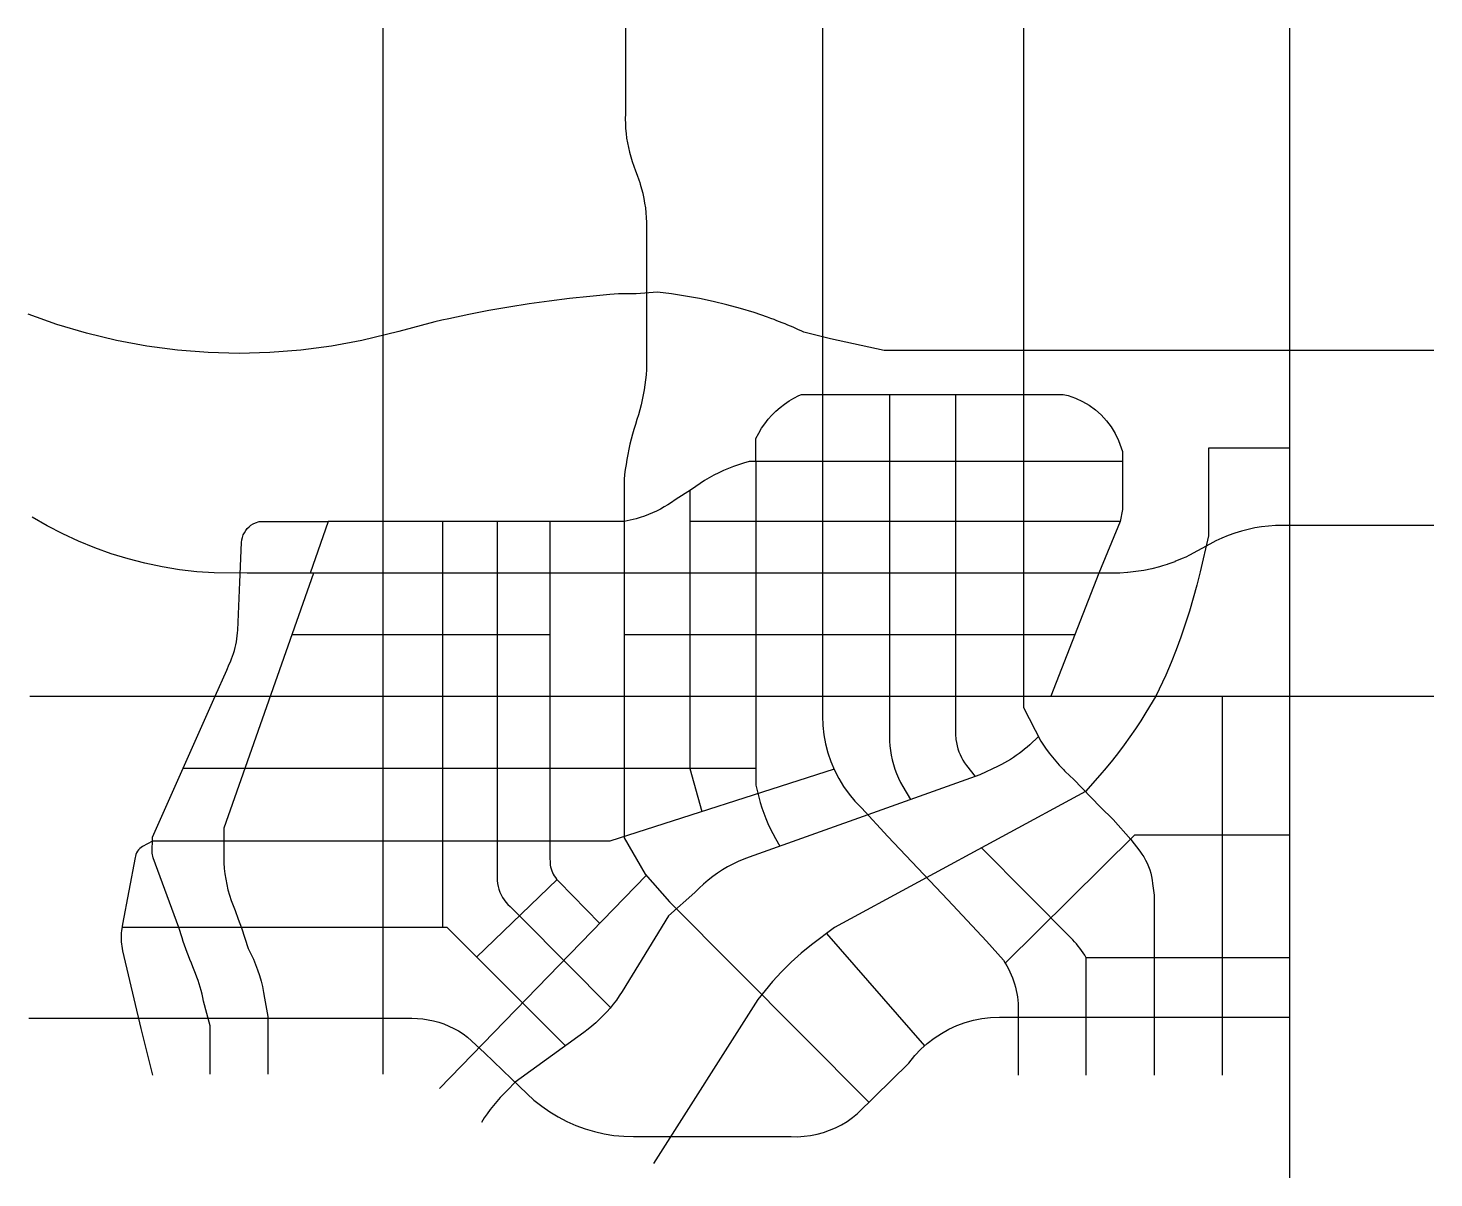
# Model space of a CAD drawing. Header units: millimetres. Extents: x -1528617 to 1671513, y -1309433 to 1309433.
import ezdxf

# ---------------------------------------------------------------- set-up
doc = ezdxf.new("R2010")
doc.units = ezdxf.units.MM
for name, color, linetype in [('green', 72, 'CONTINUOUS'), ('primary', 230, 'CONTINUOUS'), ('secondary', 150, 'CONTINUOUS'), ('sub', 8, 'CONTINUOUS'), ('tertiary', 40, 'CONTINUOUS')]:
    doc.layers.add(name, color=color, linetype=linetype)

msp = doc.modelspace()

# ---------------------------------------------------------------- linework, layer by layer
at = {"layer": 'green'}
for points in [[(127911, 322013), (127911, 374650), (134437, 387137), (141001, 398009), (148221, 408456), (156070, 418438), (164519, 427919), (173535, 436862), (183085, 445233), (193132, 453000), (203637, 460134), (214562, 466609), (225865, 472398), (231839, 475007), (827307, 475007), (838663, 472359), (855416, 466646), (871518, 459296), (886810, 450382), (901140, 439992), (914366, 428230), (926358, 415211), (936996, 401065), (946176, 385931), (953806, 369960), (962831, 344937), (962831, 212803), (957179, 185513), (909152, 67716), (799810, -212284)], [(-1103052, -212284), (-1076536, -152627), (-1070773, -139659), (-1068052, -133662), (-1065461, -127408), (-1063078, -121072), (-1060908, -114660), (-1058951, -108180), (-1057210, -101638), (-1055687, -95042), (-1054383, -88400), (-1053301, -81717), (-1052440, -75003), (-1051803, -68263), (-1051394, -61581), (-1046541, 47353), (-1042505, 137941), (-1041900, 143889), (-1040677, 149479), (-1038828, 154895), (-1036375, 160065), (-1033351, 164924), (-1029795, 169407), (-1025753, 173458), (-1021277, 177023), (-1016425, 180057), (-1011259, 182520), (-1002553, 185513), (-845232, 185513)], [(-1245750, -542284), (-1268327, -554410), (-1271625, -556687), (-1274649, -559315), (-1277362, -562263), (-1279732, -565494), (-1281727, -568969), (-1283325, -572643), (-1284504, -576473), (-1285158, -579917), (-1313884, -731333), (-1314775, -736469), (-1315486, -741492), (-1316040, -746534), (-1316436, -751591), (-1316673, -756658), (-1316753, -761729), (-1316673, -766801), (-1316436, -771868), (-1316040, -776925), (-1315486, -781967), (-1314775, -786990), (-1313884, -792126), (-1272055, -969038), (-1245102, -1075218)]]:
    msp.add_lwpolyline(points, dxfattribs=at)
at = {"layer": 'primary'}
for p, q in [((-720776, 1309433), (-720776, -1073003)), ((1343075, 1309433), (1343075, -1309433))]:
    msp.add_line(p, q, dxfattribs=at)
msp.add_lwpolyline([(1671513, 574866), (419885, 574866), (298271, 601937), (237426, 616935), (231350, 619736), (225255, 622495), (219141, 625211), (213008, 627884), (206856, 630513), (200685, 633099), (194497, 635642), (188291, 638141), (182067, 640596), (175827, 643007), (169536, 645387), (161890, 648249), (154494, 651017), (124018, 661387), (93244, 670833), (62198, 679346), (30909, 686918), (-594, 693544), (-32282, 699215), (-64127, 703929), (-96122, 707682), (-144115, 703887), (-152956, 703887), (-157927, 703887), (-184327, 703887), (-204121, 702472), (-250286, 698374), (-296374, 693482), (-342370, 687798), (-388262, 681322), (-434036, 674058), (-479678, 666007), (-525175, 657172), (-570513, 647555), (-586705, 643828), (-602721, 640142), (-684796, 618173), (-769193, 597521), (-838283, 584771), (-907945, 575650), (-977988, 570182), (-1048221, 568383), (-1118452, 570258), (-1188489, 575801), (-1258141, 584998), (-1327217, 597823), (-1395527, 614241), (-1462887, 634207), (-1528617, 657492)], dxfattribs=at)
at = {"layer": 'secondary'}
for points in [[(-169041, 1309433), (-169041, 1113922), (-169236, 1102529), (-169036, 1091556), (-168450, 1080597), (-167477, 1069665), (-166118, 1058775), (-164377, 1047939), (-162254, 1037171), (-159752, 1026485), (-156874, 1015894), (-153625, 1005411), (-150008, 995049), (-145929, 984570), (-142015, 974557), (-138337, 964168), (-136317, 957814), (-134998, 953665), (-132001, 943059), (-129602, 933382), (-129349, 932362), (-127045, 921585), (-125091, 910738), (-123490, 899834), (-122242, 888884), (-121351, 877899), (-120815, 866891), (-120639, 856001), (-120639, 731977), (-120639, 554673), (-120792, 543171), (-121255, 531572), (-122026, 519989), (-123105, 508431), (-124491, 496905), (-126182, 485421), (-128179, 473985), (-130479, 462607), (-133081, 451293), (-135983, 440053), (-139182, 428894), (-142624, 417994), (-146253, 406670), (-149629, 395454), (-152803, 384178), (-155775, 372848), (-158544, 361467), (-161109, 350038), (-163470, 338565), (-165624, 327051), (-167573, 315501), (-169315, 303918), (-170849, 292306), (-172089, 281428), (-172089, 151366), (-172089, -535039), (-124035, -617429), (-68926, -680725), (385593, -1137078)], [(737344, 1309433), (737344, -238013), (776589, -314699), (787612, -330556), (795913, -341805), (806978, -355631), (818576, -369015), (824384, -375210), (829004, -380138), (830688, -381935), (843296, -394371), (850029, -400512), (912346, -464650), (941698, -492912), (981931, -538359), (1001792, -565479), (1006679, -571856), (1011163, -578524), (1015226, -585455), (1018852, -592625), (1022028, -600005), (1024743, -607567), (1026984, -615282), (1028744, -623122), (1030017, -631055), (1030796, -639051), (1034614, -665158), (1034614, -1075659)], [(1671513, 176745), (1371844, 176745), (1310599, 176349), (1294948, 175245), (1279364, 173432), (1263878, 170914), (1248522, 167695), (1233328, 163783), (1218327, 159185), (1203550, 153911), (1189028, 147972), (1174790, 141380), (1161189, 134315), (1115210, 108705), (1106481, 104669), (1098604, 101026), (1082041, 94265), (1081883, 94201), (1081666, 94112), (1065880, 88493), (1064430, 87977), (1053456, 84626), (1046932, 82634), (1029209, 78094), (1011298, 74367), (993235, 71460), (975059, 69379), (974097, 69313), (956806, 68129), (947607, 67919), (932348, 67716), (894340, 67716), (-1030233, 67716), (-1104759, 68623), (-1144543, 71357), (-1184160, 75906), (-1223528, 82262), (-1262565, 90412), (-1301187, 100337), (-1339316, 112018), (-1376871, 125429), (-1413773, 140544), (-1449946, 157330), (-1485314, 175752), (-1519486, 195588)], [(-879151, 67716), (-1082774, -512532), (-1082774, -591984), (-1081991, -604566), (-1080696, -616943), (-1078881, -629255), (-1076550, -641480), (-1073708, -653596), (-1070358, -665582), (-1066507, -677416), (-1062162, -689078), (-1057331, -700547), (-1050173, -719815), (-1042912, -739587), (-1027365, -786658), (-1021351, -798801), (-1015890, -810890), (-1010864, -823167), (-1006278, -835614), (-1002139, -848217), (-998451, -860960), (-995220, -873825), (-992449, -886798), (-990142, -899861), (-982764, -941876), (-982764, -1073003)], [(-1525006, -212284), (1671513, -212284)], [(-1527137, -945823), (-695776, -945823), (-654929, -945823), (-642329, -946196), (-630009, -947293), (-617775, -949117), (-605671, -951662), (-593738, -954918), (-582019, -958874), (-570555, -963517), (-559385, -968830), (-548550, -974795), (-538086, -981390), (-528031, -988593), (-489595, -1024268), (-428113, -1083694), (-392670, -1117903), (-377073, -1132042), (-359524, -1146013), (-341116, -1158832), (-321927, -1170447), (-302033, -1180811), (-281517, -1189880), (-260463, -1197617), (-238956, -1203992), (-217086, -1208977), (-194942, -1212553), (-172614, -1214704), (-150451, -1215414), (208693, -1215415), (222922, -1215570), (237854, -1214700), (252690, -1212803), (267360, -1209885), (281794, -1205963), (295922, -1201053), (309678, -1195180), (322996, -1188372), (335812, -1180661), (348066, -1172084), (359698, -1162681), (475895, -1047790), (489812, -1030668), (503424, -1016337), (518102, -1003100), (533758, -991035), (550298, -980214), (567624, -970701), (585633, -962554), (604216, -955821), (623263, -950542), (642661, -946749), (662294, -944464), (682972, -943665), (746310, -943689), (1343075, -943689)]]:
    msp.add_lwpolyline(points, dxfattribs=at)
at = {"layer": 'sub'}
for p, q in [((-585282, 185513), (-585282, -739284)), ((957179, 185513), (-22089, 185513)), ((-340637, -72284), (-928281, -72284)), ((854481, -72284), (-172089, -72284)), ((1189266, -212284), (1189266, -1075659)), ((127911, -377284), (-1176389, -377284)), ((-121298, -620573), (-592213, -1105754)), ((-507676, -806618), (-324523, -629909)), ((288943, -752547), (511656, -1008914)), ((1343075, -807850), (879962, -807850))]:
    msp.add_line(p, q, dxfattribs=at)
for points in [[(432162, 475007), (432429, -314481), (433177, -325154), (434447, -335989), (436221, -346754), (438496, -357423), (441265, -367975), (444524, -378387), (448265, -388635), (452481, -398697), (457161, -408552), (462295, -418177), (479869, -447715)], [(582692, 475007), (582692, -298439), (583527, -310951), (584573, -318042), (586033, -325060), (587901, -331980), (590171, -338778), (592836, -345432), (595885, -351919), (599309, -358216), (603096, -364302), (607233, -370155), (627034, -394953)], [(1343075, 352476), (1158239, 352476), (1158239, 152640), (1139640, 71081), (1132087, 40979), (1123884, 11047), (1115034, -18700), (1105543, -48249), (1095415, -77585), (1084654, -106695), (1073266, -135566), (1061255, -164183), (1038338, -212284), (1015958, -249612), (1004203, -268328), (992064, -286796), (979545, -305010), (966651, -322959), (953389, -340639), (939763, -358039), (925780, -375154), (911446, -391976), (878148, -429452), (307218, -738849), (254448, -778403), (230830, -797854), (208125, -818364), (186381, -839891), (165644, -862388), (132486, -903097), (-105116, -1276803)], [(962831, 322013), (112686, 322013), (99952, 318482), (88368, 314854), (76910, 310846), (65590, 306462), (54422, 301707), (43416, 296585), (32585, 291104), (21941, 285268), (11496, 279083), (1260, 272558), (-8754, 265698), (-18417, 258600), (-55739, 234882), (-63870, 229187), (-72194, 223780), (-80702, 218668), (-89384, 213856), (-98228, 209350), (-107225, 205156), (-116363, 201279), (-125630, 197724), (-135016, 194495), (-144510, 191596), (-172089, 185513), (-845232, 185513), (-886570, 67716)], [(127911, 322013), (127911, -414605), (138206, -454188), (141861, -466444), (145949, -478562), (150463, -490528), (155399, -502327), (160749, -513943), (166508, -525362), (172667, -536571), (182928, -553769)], [(-22089, 256266), (-22089, -377284), (4938, -475067)], [(-460788, 185513), (-460781, -625577), (-460538, -632009), (-459770, -638743), (-458494, -645399), (-456718, -651940), (-454453, -658328), (-451711, -664526), (-448508, -670499), (-444862, -676212), (-440794, -681634), (-436328, -686732), (-431488, -691477), (-403594, -718868), (-202988, -921411)], [(-340637, 185513), (-340637, -578808), (-340484, -592448), (-340010, -596877), (-339223, -601261), (-338126, -605579), (-336725, -609807), (-335028, -613926), (-333042, -617913), (-330778, -621750), (-328248, -625416), (-325463, -628893), (-320105, -634687), (-227482, -729974)], [(-1114258, -1073003), (-1114258, -963311), (-1129237, -906794), (-1130877, -898810), (-1132697, -890866), (-1134694, -882964), (-1136869, -875109), (-1139220, -867305), (-1141745, -859556), (-1144443, -851866), (-1147314, -844238), (-1150381, -836613), (-1153700, -828536), (-1156984, -820370), (-1160206, -812181), (-1163367, -803967), (-1166466, -795730), (-1169503, -787470), (-1172477, -779187), (-1175390, -770882), (-1178240, -762555), (-1185756, -739284), (-1243624, -580157), (-1245957, -570157), (-1245683, -533187), (-1103052, -212284)], [(771097, -303967), (751601, -322751), (745748, -328076), (739745, -333232), (733598, -338213), (727310, -343017), (720887, -347639), (714335, -352075), (707658, -356323), (700863, -360377), (693955, -364236), (686939, -367895), (679879, -371324), (637642, -391097), (595736, -406332), (404449, -474651), (113105, -578707), (100373, -583561), (87947, -588912), (75758, -594786), (63829, -601170), (52181, -608055), (40836, -615427), (29814, -623274), (19133, -631581), (8815, -640333), (-1123, -649514), (-10663, -659109), (-71129, -712621), (-76923, -722111), (-79537, -726391), (-176402, -885038), (-182800, -894761), (-189525, -904262), (-196567, -913530), (-203919, -922553), (-211573, -931323), (-219519, -939828), (-227749, -948059), (-236253, -956007), (-245022, -963662), (-254044, -971015), (-263250, -978013), (-419982, -1091543), (-437350, -1109538), (-445768, -1117836), (-453914, -1126403), (-461779, -1135227), (-469356, -1144301), (-476635, -1153615), (-483610, -1163158), (-490274, -1172922), (-496696, -1183019)], [(695667, -820222), (990430, -528011), (1343075, -528011)], [(-305603, -1008691), (-575010, -739284), (-1315174, -739284)]]:
    msp.add_lwpolyline(points, dxfattribs=at)
msp.add_lwpolyline([(879962, -1075659), (879962, -807850, 0.06390337), (849256, -767092), (641342, -557782)], format="xyb", dxfattribs=at)
at = {"layer": 'tertiary'}
msp.add_lwpolyline([(279911, 1309433), (279911, -233284), (279911, -257987), (280670, -278872), (282975, -299935), (286803, -320776), (292135, -341284), (298941, -361351), (307186, -380871), (316826, -399740), (327811, -417860), (340083, -435135), (353576, -451473), (368220, -466788), (428469, -531545), (565431, -676065), (653332, -770235), (691500, -813741, -0.15135539), (725310, -926950), (725310, -1075659)], format="xyb", dxfattribs=at)
msp.add_lwpolyline([(306182, -378496), (-204736, -542284), (-1245750, -542284)], dxfattribs=at)

doc.saveas('drawing.dxf')
